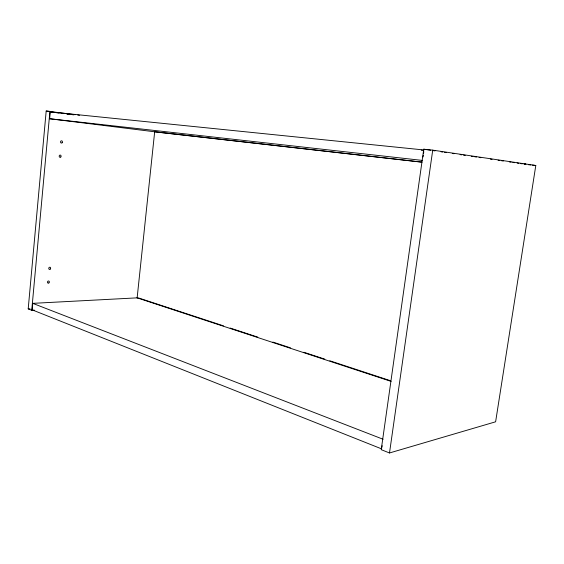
<?xml version="1.0" encoding="UTF-8"?>
<svg xmlns="http://www.w3.org/2000/svg" width="564" height="564" viewBox="0 0 564 564"><rect width="100%" height="100%" fill="white"/><g stroke="black" fill="none" stroke-linecap="round" stroke-linejoin="round"><path stroke-width="0.85" d="M31.739 310.299L28.2 308.889L46.185 111.03L49.921 111.404L31.739 310.299L34.376 310.144M138.081 297.806L32.761 303.354L32.169 309.847L381.708 448.916M421.717 162.164L160.303 132.484L49.646 118.743L50.274 111.912L424.043 149.982M137.13 297.989L154.719 131.356M423.754 149.227L381.229 449.67L389.498 452.97L495.615 421.801L535.8 165.485L432.729 150.137L423.754 149.227L430.67 150.257M381.941 447.308L382.166 445.694M423.056 156.954L423.303 155.213M423.55 153.471L423.797 151.73M389.498 452.97L432.729 150.137M28.2 308.889L29.955 308.79M68.23 114.097L68.745 114.147M524.471 164.103L525.852 164.244L525.021 164.124M528.327 164.695L530.823 164.956M532.479 165.132L535.8 165.485M421.294 150.186L422.57 150.327M72.185 114.626L73.651 114.767L72.439 114.584M49.646 118.743L422.563 160.437M154.67 131.786L422.048 162.122M69.019 114.161L66.799 113.921L69.309 114.196M46.185 111.03L75.16 114.718M77.769 115.063L79.51 115.289M50.274 111.912L54.63 112.483M56.372 112.708L58.987 113.054M61.603 113.392L63.344 113.625M433.265 150.637L434.992 150.898M441.048 151.794L442.775 152.047M444.502 152.308L446.237 152.562M452.286 153.457L454.013 153.718M460.069 154.614L461.796 154.867M463.523 155.128L465.251 155.382M471.307 156.277L473.034 156.531M474.761 156.792L476.495 157.046M479.083 157.434L480.817 157.687M490.327 159.097L492.055 159.351M498.104 160.254L499.838 160.507M501.565 160.761L503.292 161.022M509.341 161.917L511.076 162.171M512.803 162.432L514.53 162.686M517.125 163.074L518.852 163.327M520.586 163.581L522.313 163.842M524.041 164.096L525.768 164.35M138.92 298.081L223.478 325.858M230.175 328.058L257.804 337.131M272.87 342.08L290.453 347.854M303.848 352.253L324.779 359.127M329.799 360.784L390.076 380.58M137.144 297.855L391.092 381.391M32.761 303.354L383.076 439.25M60.799 156.975A1.121 0.952 -84 0 0 60.419 155.107A1.121 0.952 -84 0 0 59.213 156.489A1.121 0.952 -84 0 0 60.799 156.975M62.132 142.741A1.121 0.952 -86.1 0 0 61.751 140.852A1.121 0.952 -86.1 0 0 60.545 142.227A1.121 0.952 -86.1 0 0 62.132 142.741M50.14 269.169A1.107 0.924 -68.3 0 0 50.182 267.301A1.107 0.924 -68.3 0 0 48.737 268.393A1.107 0.924 -68.3 0 0 50.14 269.169M48.856 282.931A1.107 0.916 -66.7 0 0 48.892 281.076A1.107 0.916 -66.7 0 0 47.446 282.183A1.107 0.916 -66.7 0 0 48.856 282.931"/></g></svg>
